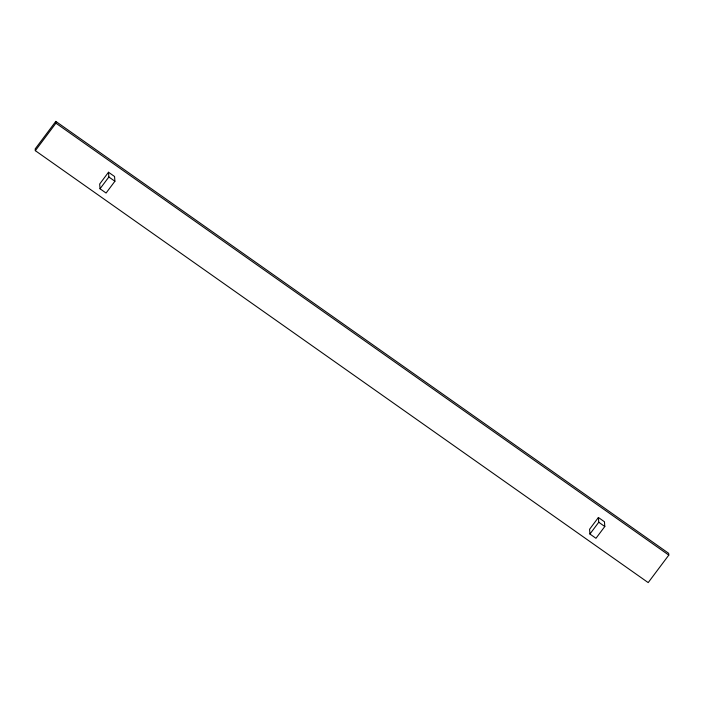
<?xml version="1.0" encoding="UTF-8"?>
<svg xmlns="http://www.w3.org/2000/svg" width="704" height="704" viewBox="0 0 704 704"><rect width="100%" height="100%" fill="white"/><g stroke="black" fill="none" stroke-linecap="round" stroke-linejoin="round"><path stroke-width="1.06" d="M55.801 121.396L35.2 148.896L35.332 150.674L648.199 582.604L668.8 555.104L668.668 553.326L55.801 121.396L55.924 123.174L35.332 150.674M108.504 172.234L99.678 184.026L100.03 188.778L106.075 193.037L114.902 181.245L114.558 176.502L108.504 172.234L108.856 176.986L100.03 188.778M598.4 517.493L589.574 529.285L589.926 534.037L595.971 538.296L604.798 526.513L604.454 521.761L598.4 517.493L598.752 522.245L589.926 534.037M55.924 123.174L668.8 555.104M108.856 176.986L114.902 181.245M598.752 522.245L604.798 526.513"/></g></svg>
